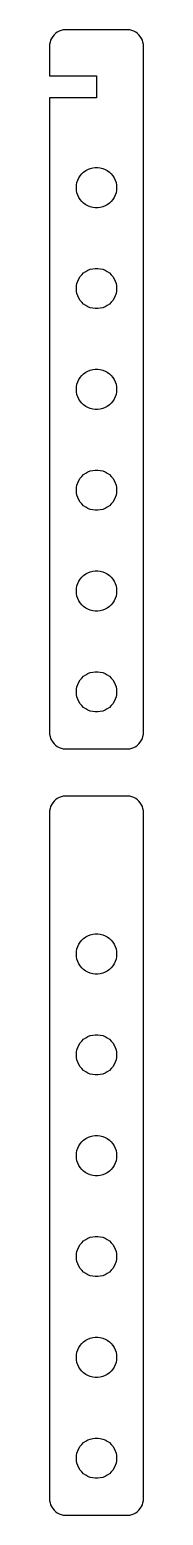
# Model space of a CAD drawing. Header units: metres. Extents: x -7 to 7, y -53 to 395.
# Drawn here: x -7 to 7, y -53.5 to 167.5 of the extents above; entities that cross this region are included whole.
import ezdxf

# ---------------------------------------------------------------- set-up
doc = ezdxf.new("R2010")
doc.units = ezdxf.units.M

msp = doc.modelspace()

# ---------------------------------------------------------------- linework, layer by layer
for p, q in [((-6.82443, 165.92), (-6.92145, 165.622)), ((-6.69077, 166.204), (-6.82443, 165.92)), ((-6.52254, 166.469), (-6.69077, 166.204)), ((-6.32242, 166.711), (-6.52254, 166.469)), ((-6.09355, 166.926), (-6.32242, 166.711)), ((-5.83955, 167.111), (-6.09355, 166.926)), ((-5.56444, 167.262), (-5.83955, 167.111)), ((-5.27254, 167.378), (-5.56444, 167.262)), ((-4.96844, 167.456), (-5.27254, 167.378)), ((-4.65697, 167.495), (-4.96844, 167.456)), ((4.65697, 167.495), (-4.65697, 167.495)), ((4.96844, 167.456), (4.65697, 167.495)), ((5.27254, 167.378), (4.96844, 167.456)), ((5.56444, 167.262), (5.27254, 167.378)), ((5.83955, 167.111), (5.56444, 167.262)), ((6.09355, 166.926), (5.83955, 167.111)), ((6.32242, 166.711), (6.09355, 166.926)), ((6.52254, 166.469), (6.32242, 166.711)), ((6.69077, 166.204), (6.52254, 166.469)), ((6.82443, 165.92), (6.69077, 166.204)), ((6.92145, 165.622), (6.82443, 165.92)), ((-6.98029, 165.313), (-7, 165)), ((-7, 165), (-7, 160.648)), ((-6.92145, 165.622), (-6.98029, 165.313)), ((6.98029, 165.313), (6.92145, 165.622)), ((7, 165), (6.98029, 165.313)), ((7, 63), (7, 165)), ((-7, 160.648), (0, 160.648)), ((0, 160.648), (0, 157.352)), ((0, 157.352), (-7, 157.352)), ((-7, 157.352), (-7, 63)), ((-2.42705, 145.763), (-2.1869, 146.054)), ((-2.1869, 146.054), (-1.91226, 146.312)), ((-1.91226, 146.312), (-1.60747, 146.533)), ((-1.60747, 146.533), (-1.27733, 146.714)), ((-1.27733, 146.714), (-0.927048, 146.853)), ((-0.927048, 146.853), (-0.562134, 146.947)), ((-0.562134, 146.947), (-0.18837, 146.994)), ((-0.18837, 146.994), (0.18837, 146.994)), ((0.18837, 146.994), (0.562134, 146.947)), ((0.562134, 146.947), (0.927048, 146.853)), ((0.927048, 146.853), (1.27733, 146.714)), ((1.27733, 146.714), (1.60747, 146.533)), ((1.60747, 146.533), (1.91226, 146.312)), ((1.91226, 146.312), (2.1869, 146.054)), ((2.1869, 146.054), (2.42705, 145.763)), ((-3, 144), (-2.97633, 144.376)), ((-2.97633, 143.624), (-3, 144)), ((-2.97633, 144.376), (-2.90575, 144.746)), ((-2.90575, 144.746), (-2.78932, 145.104)), ((-2.78932, 145.104), (-2.62891, 145.445)), ((-2.62891, 145.445), (-2.42705, 145.763)), ((2.42705, 145.763), (2.62891, 145.445)), ((2.62891, 145.445), (2.78932, 145.104)), ((2.78932, 145.104), (2.90575, 144.746)), ((2.90575, 144.746), (2.97633, 144.376)), ((2.97633, 144.376), (3, 144)), ((3, 144), (2.97633, 143.624)), ((-2.90575, 143.254), (-2.97633, 143.624)), ((-2.78932, 142.896), (-2.90575, 143.254)), ((-2.62891, 142.555), (-2.78932, 142.896)), ((-2.42705, 142.237), (-2.62891, 142.555)), ((-2.1869, 141.946), (-2.42705, 142.237)), ((-1.91226, 141.688), (-2.1869, 141.946)), ((-1.60747, 141.467), (-1.91226, 141.688)), ((-1.27733, 141.286), (-1.60747, 141.467)), ((1.60747, 141.467), (1.27733, 141.286)), ((1.91226, 141.688), (1.60747, 141.467)), ((2.1869, 141.946), (1.91226, 141.688)), ((2.42705, 142.237), (2.1869, 141.946)), ((2.62891, 142.555), (2.42705, 142.237)), ((2.78932, 142.896), (2.62891, 142.555)), ((2.90575, 143.254), (2.78932, 142.896)), ((2.97633, 143.624), (2.90575, 143.254)), ((-0.927048, 141.147), (-1.27733, 141.286)), ((-0.562134, 141.053), (-0.927048, 141.147)), ((-0.18837, 141.006), (-0.562134, 141.053)), ((0.18837, 141.006), (-0.18837, 141.006)), ((0.562134, 141.053), (0.18837, 141.006)), ((0.927048, 141.147), (0.562134, 141.053)), ((1.27733, 141.286), (0.927048, 141.147)), ((-2.78932, 130.104), (-2.62891, 130.445)), ((-2.62891, 130.445), (-2.42705, 130.763)), ((-2.42705, 130.763), (-2.1869, 131.054)), ((-2.1869, 131.054), (-1.91226, 131.312)), ((-1.91226, 131.312), (-1.60747, 131.533)), ((-1.60747, 131.533), (-1.27733, 131.714)), ((-1.27733, 131.714), (-0.927048, 131.853)), ((-0.927048, 131.853), (-0.562134, 131.947)), ((-0.562134, 131.947), (-0.18837, 131.994)), ((-0.18837, 131.994), (0.18837, 131.994)), ((0.18837, 131.994), (0.562134, 131.947)), ((0.562134, 131.947), (0.927048, 131.853)), ((0.927048, 131.853), (1.27733, 131.714)), ((1.27733, 131.714), (1.60747, 131.533)), ((1.60747, 131.533), (1.91226, 131.312)), ((1.91226, 131.312), (2.1869, 131.054)), ((2.1869, 131.054), (2.42705, 130.763)), ((2.42705, 130.763), (2.62891, 130.445)), ((2.62891, 130.445), (2.78932, 130.104)), ((-3, 129), (-2.97633, 129.376)), ((-2.97633, 128.624), (-3, 129)), ((-2.97633, 129.376), (-2.90575, 129.746)), ((-2.90575, 128.254), (-2.97633, 128.624)), ((-2.90575, 129.746), (-2.78932, 130.104)), ((-2.78932, 127.896), (-2.90575, 128.254)), ((2.78932, 130.104), (2.90575, 129.746)), ((2.90575, 128.254), (2.78932, 127.896)), ((2.90575, 129.746), (2.97633, 129.376)), ((2.97633, 128.624), (2.90575, 128.254)), ((2.97633, 129.376), (3, 129)), ((3, 129), (2.97633, 128.624)), ((-2.62891, 127.555), (-2.78932, 127.896)), ((-2.42705, 127.237), (-2.62891, 127.555)), ((-2.1869, 126.946), (-2.42705, 127.237)), ((-1.91226, 126.688), (-2.1869, 126.946)), ((-1.60747, 126.467), (-1.91226, 126.688)), ((-1.27733, 126.286), (-1.60747, 126.467)), ((-0.927048, 126.147), (-1.27733, 126.286)), ((-0.562134, 126.053), (-0.927048, 126.147)), ((-0.18837, 126.006), (-0.562134, 126.053)), ((0.18837, 126.006), (-0.18837, 126.006)), ((0.562134, 126.053), (0.18837, 126.006)), ((0.927048, 126.147), (0.562134, 126.053)), ((1.27733, 126.286), (0.927048, 126.147)), ((1.60747, 126.467), (1.27733, 126.286)), ((1.91226, 126.688), (1.60747, 126.467)), ((2.1869, 126.946), (1.91226, 126.688)), ((2.42705, 127.237), (2.1869, 126.946)), ((2.62891, 127.555), (2.42705, 127.237)), ((2.78932, 127.896), (2.62891, 127.555)), ((-2.90575, 114.746), (-2.78932, 115.104)), ((-2.78932, 115.104), (-2.62891, 115.445)), ((-2.62891, 115.445), (-2.42705, 115.763)), ((-2.42705, 115.763), (-2.1869, 116.054)), ((-2.1869, 116.054), (-1.91226, 116.312)), ((-1.91226, 116.312), (-1.60747, 116.533)), ((-1.60747, 116.533), (-1.27733, 116.714)), ((-1.27733, 116.714), (-0.927048, 116.853)), ((-0.927048, 116.853), (-0.562134, 116.947)), ((-0.562134, 116.947), (-0.18837, 116.994)), ((-0.18837, 116.994), (0.18837, 116.994)), ((0.18837, 116.994), (0.562134, 116.947)), ((0.562134, 116.947), (0.927048, 116.853)), ((0.927048, 116.853), (1.27733, 116.714)), ((1.27733, 116.714), (1.60747, 116.533)), ((1.60747, 116.533), (1.91226, 116.312)), ((1.91226, 116.312), (2.1869, 116.054)), ((2.1869, 116.054), (2.42705, 115.763)), ((2.42705, 115.763), (2.62891, 115.445)), ((2.62891, 115.445), (2.78932, 115.104)), ((2.78932, 115.104), (2.90575, 114.746)), ((-3, 114), (-2.97633, 114.376)), ((-2.97633, 113.624), (-3, 114)), ((-2.97633, 114.376), (-2.90575, 114.746)), ((-2.90575, 113.254), (-2.97633, 113.624)), ((-2.78932, 112.896), (-2.90575, 113.254)), ((-2.62891, 112.555), (-2.78932, 112.896)), ((2.78932, 112.896), (2.62891, 112.555)), ((2.90575, 113.254), (2.78932, 112.896)), ((2.90575, 114.746), (2.97633, 114.376)), ((2.97633, 113.624), (2.90575, 113.254)), ((2.97633, 114.376), (3, 114)), ((3, 114), (2.97633, 113.624)), ((-2.42705, 112.237), (-2.62891, 112.555)), ((-2.1869, 111.946), (-2.42705, 112.237)), ((-1.91226, 111.688), (-2.1869, 111.946)), ((-1.60747, 111.467), (-1.91226, 111.688)), ((-1.27733, 111.286), (-1.60747, 111.467)), ((-0.927048, 111.147), (-1.27733, 111.286)), ((-0.562134, 111.053), (-0.927048, 111.147)), ((-0.18837, 111.006), (-0.562134, 111.053)), ((0.18837, 111.006), (-0.18837, 111.006)), ((0.562134, 111.053), (0.18837, 111.006)), ((0.927048, 111.147), (0.562134, 111.053)), ((1.27733, 111.286), (0.927048, 111.147)), ((1.60747, 111.467), (1.27733, 111.286)), ((1.91226, 111.688), (1.60747, 111.467)), ((2.1869, 111.946), (1.91226, 111.688)), ((2.42705, 112.237), (2.1869, 111.946)), ((2.62891, 112.555), (2.42705, 112.237)), ((-1.60747, 101.533), (-1.27733, 101.714)), ((-1.27733, 101.714), (-0.927048, 101.853)), ((-0.927048, 101.853), (-0.562134, 101.947)), ((-0.562134, 101.947), (-0.18837, 101.994)), ((-0.18837, 101.994), (0.18837, 101.994)), ((0.18837, 101.994), (0.562134, 101.947)), ((0.562134, 101.947), (0.927048, 101.853)), ((0.927048, 101.853), (1.27733, 101.714)), ((1.27733, 101.714), (1.60747, 101.533)), ((-2.97633, 99.376), (-2.90575, 99.7461)), ((-2.90575, 99.7461), (-2.78932, 100.104)), ((-2.78932, 100.104), (-2.62891, 100.445)), ((-2.62891, 100.445), (-2.42705, 100.763)), ((-2.42705, 100.763), (-2.1869, 101.054)), ((-2.1869, 101.054), (-1.91226, 101.312)), ((-1.91226, 101.312), (-1.60747, 101.533)), ((1.60747, 101.533), (1.91226, 101.312)), ((1.91226, 101.312), (2.1869, 101.054)), ((2.1869, 101.054), (2.42705, 100.763)), ((2.42705, 100.763), (2.62891, 100.445)), ((2.62891, 100.445), (2.78932, 100.104)), ((2.78932, 100.104), (2.90575, 99.7461)), ((2.90575, 99.7461), (2.97633, 99.376)), ((-3, 99), (-2.97633, 99.376)), ((-2.97633, 98.624), (-3, 99)), ((-2.90575, 98.2539), (-2.97633, 98.624)), ((-2.78932, 97.8956), (-2.90575, 98.2539)), ((-2.62891, 97.5547), (-2.78932, 97.8956)), ((-2.42705, 97.2366), (-2.62891, 97.5547)), ((-2.1869, 96.9464), (-2.42705, 97.2366)), ((2.42705, 97.2366), (2.1869, 96.9464)), ((2.62891, 97.5547), (2.42705, 97.2366)), ((2.78932, 97.8956), (2.62891, 97.5547)), ((2.90575, 98.2539), (2.78932, 97.8956)), ((2.97633, 98.624), (2.90575, 98.2539)), ((2.97633, 99.376), (3, 99)), ((3, 99), (2.97633, 98.624)), ((-1.91226, 96.6885), (-2.1869, 96.9464)), ((-1.60747, 96.467), (-1.91226, 96.6885)), ((-1.27733, 96.2855), (-1.60747, 96.467)), ((-0.927048, 96.1468), (-1.27733, 96.2855)), ((-0.562134, 96.0531), (-0.927048, 96.1468)), ((-0.18837, 96.0059), (-0.562134, 96.0531)), ((0.18837, 96.0059), (-0.18837, 96.0059)), ((0.562134, 96.0531), (0.18837, 96.0059)), ((0.927048, 96.1468), (0.562134, 96.0531)), ((1.27733, 96.2855), (0.927048, 96.1468)), ((1.60747, 96.467), (1.27733, 96.2855)), ((1.91226, 96.6885), (1.60747, 96.467)), ((2.1869, 96.9464), (1.91226, 96.6885)), ((-2.1869, 86.0536), (-1.91226, 86.3116)), ((-1.91226, 86.3116), (-1.60747, 86.533)), ((-1.60747, 86.533), (-1.27733, 86.7145)), ((-1.27733, 86.7145), (-0.927048, 86.8532)), ((-0.927048, 86.8532), (-0.562134, 86.9469)), ((-0.562134, 86.9469), (-0.18837, 86.9941)), ((-0.18837, 86.9941), (0.18837, 86.9941)), ((0.18837, 86.9941), (0.562134, 86.9469)), ((0.562134, 86.9469), (0.927048, 86.8532)), ((0.927048, 86.8532), (1.27733, 86.7145)), ((1.27733, 86.7145), (1.60747, 86.533)), ((1.60747, 86.533), (1.91226, 86.3116)), ((1.91226, 86.3116), (2.1869, 86.0536)), ((-3, 84), (-2.97633, 84.376)), ((-2.97633, 83.624), (-3, 84)), ((-2.97633, 84.376), (-2.90575, 84.7461)), ((-2.90575, 84.7461), (-2.78932, 85.1044)), ((-2.78932, 85.1044), (-2.62891, 85.4453)), ((-2.62891, 85.4453), (-2.42705, 85.7634)), ((-2.42705, 85.7634), (-2.1869, 86.0536)), ((2.1869, 86.0536), (2.42705, 85.7634)), ((2.42705, 85.7634), (2.62891, 85.4453)), ((2.62891, 85.4453), (2.78932, 85.1044)), ((2.78932, 85.1044), (2.90575, 84.7461)), ((2.90575, 84.7461), (2.97633, 84.376)), ((2.97633, 84.376), (3, 84)), ((3, 84), (2.97633, 83.624)), ((-2.90575, 83.2539), (-2.97633, 83.624)), ((-2.78932, 82.8956), (-2.90575, 83.2539)), ((-2.62891, 82.5547), (-2.78932, 82.8956)), ((-2.42705, 82.2366), (-2.62891, 82.5547)), ((-2.1869, 81.9464), (-2.42705, 82.2366)), ((-1.91226, 81.6885), (-2.1869, 81.9464)), ((2.1869, 81.9464), (1.91226, 81.6885)), ((2.42705, 82.2366), (2.1869, 81.9464)), ((2.62891, 82.5547), (2.42705, 82.2366)), ((2.78932, 82.8956), (2.62891, 82.5547)), ((2.90575, 83.2539), (2.78932, 82.8956)), ((2.97633, 83.624), (2.90575, 83.2539)), ((-1.60747, 81.467), (-1.91226, 81.6885)), ((-1.27733, 81.2855), (-1.60747, 81.467)), ((-0.927048, 81.1468), (-1.27733, 81.2855)), ((-0.562134, 81.0531), (-0.927048, 81.1468)), ((-0.18837, 81.0059), (-0.562134, 81.0531)), ((0.18837, 81.0059), (-0.18837, 81.0059)), ((0.562134, 81.0531), (0.18837, 81.0059)), ((0.927048, 81.1468), (0.562134, 81.0531)), ((1.27733, 81.2855), (0.927048, 81.1468)), ((1.60747, 81.467), (1.27733, 81.2855)), ((1.91226, 81.6885), (1.60747, 81.467)), ((-2.62891, 70.4453), (-2.42705, 70.7634)), ((-2.42705, 70.7634), (-2.1869, 71.0536)), ((-2.1869, 71.0536), (-1.91226, 71.3115)), ((-1.91226, 71.3115), (-1.60747, 71.533)), ((-1.60747, 71.533), (-1.27733, 71.7145)), ((-1.27733, 71.7145), (-0.927048, 71.8532)), ((-0.927048, 71.8532), (-0.562134, 71.9469)), ((-0.562134, 71.9469), (-0.18837, 71.9941)), ((-0.18837, 71.9941), (0.18837, 71.9941)), ((0.18837, 71.9941), (0.562134, 71.9469)), ((0.562134, 71.9469), (0.927048, 71.8532)), ((0.927048, 71.8532), (1.27733, 71.7145)), ((1.27733, 71.7145), (1.60747, 71.533)), ((1.60747, 71.533), (1.91226, 71.3115)), ((1.91226, 71.3115), (2.1869, 71.0536)), ((2.1869, 71.0536), (2.42705, 70.7634)), ((2.42705, 70.7634), (2.62891, 70.4453)), ((-3, 69), (-2.97633, 69.376)), ((-2.97633, 68.624), (-3, 69)), ((-2.97633, 69.376), (-2.90575, 69.7461)), ((-2.90575, 68.2539), (-2.97633, 68.624)), ((-2.90575, 69.7461), (-2.78932, 70.1044)), ((-2.78932, 70.1044), (-2.62891, 70.4453)), ((2.62891, 70.4453), (2.78932, 70.1044)), ((2.78932, 70.1044), (2.90575, 69.7461)), ((2.90575, 69.7461), (2.97633, 69.376)), ((2.97633, 68.624), (2.90575, 68.2539)), ((2.97633, 69.376), (3, 69)), ((3, 69), (2.97633, 68.624)), ((-2.78932, 67.8956), (-2.90575, 68.2539)), ((-2.62891, 67.5547), (-2.78932, 67.8956)), ((-2.42705, 67.2366), (-2.62891, 67.5547)), ((-2.1869, 66.9464), (-2.42705, 67.2366)), ((-1.91226, 66.6885), (-2.1869, 66.9464)), ((-1.60747, 66.467), (-1.91226, 66.6885)), ((-1.27733, 66.2855), (-1.60747, 66.467)), ((1.60747, 66.467), (1.27733, 66.2855)), ((1.91226, 66.6885), (1.60747, 66.467)), ((2.1869, 66.9464), (1.91226, 66.6885)), ((2.42705, 67.2366), (2.1869, 66.9464)), ((2.62891, 67.5547), (2.42705, 67.2366)), ((2.78932, 67.8956), (2.62891, 67.5547)), ((2.90575, 68.2539), (2.78932, 67.8956)), ((-0.927048, 66.1468), (-1.27733, 66.2855)), ((-0.562134, 66.0531), (-0.927048, 66.1468)), ((-0.18837, 66.0059), (-0.562134, 66.0531)), ((0.18837, 66.0059), (-0.18837, 66.0059)), ((0.562134, 66.0531), (0.18837, 66.0059)), ((0.927048, 66.1468), (0.562134, 66.0531)), ((1.27733, 66.2855), (0.927048, 66.1468)), ((-7, 63), (-6.98029, 62.6867)), ((-6.98029, 62.6867), (-6.92145, 62.3783)), ((-6.92145, 62.3783), (-6.82443, 62.0797)), ((-6.82443, 62.0797), (-6.69077, 61.7956)), ((6.69077, 61.7956), (6.82443, 62.0797)), ((6.82443, 62.0797), (6.92145, 62.3783)), ((6.92145, 62.3783), (6.98029, 62.6867)), ((6.98029, 62.6867), (7, 63)), ((-6.69077, 61.7956), (-6.52254, 61.5305)), ((-6.52254, 61.5305), (-6.32242, 61.2886)), ((-6.32242, 61.2886), (-6.09355, 61.0737)), ((-6.09355, 61.0737), (-5.83955, 60.8892)), ((-5.83955, 60.8892), (-5.56444, 60.7379)), ((-5.56444, 60.7379), (-5.27254, 60.6224)), ((-5.27254, 60.6224), (-4.96844, 60.5443)), ((-4.96844, 60.5443), (-4.65697, 60.5049)), ((-4.65697, 60.5049), (4.65697, 60.5049)), ((4.65697, 60.5049), (4.96844, 60.5443)), ((4.96844, 60.5443), (5.27254, 60.6224)), ((5.27254, 60.6224), (5.56444, 60.7379)), ((5.56444, 60.7379), (5.83955, 60.8892)), ((5.83955, 60.8892), (6.09355, 61.0737)), ((6.09355, 61.0737), (6.32242, 61.2886)), ((6.32242, 61.2886), (6.52254, 61.5305)), ((6.52254, 61.5305), (6.69077, 61.7956)), ((-5.83955, 53.1108), (-6.09355, 52.9263)), ((-5.56444, 53.2621), (-5.83955, 53.1108)), ((-5.27254, 53.3776), (-5.56444, 53.2621)), ((-4.96844, 53.4557), (-5.27254, 53.3776)), ((-4.65697, 53.4951), (-4.96844, 53.4557)), ((4.65697, 53.4951), (-4.65697, 53.4951)), ((4.96844, 53.4557), (4.65697, 53.4951)), ((5.27254, 53.3776), (4.96844, 53.4557)), ((5.56444, 53.2621), (5.27254, 53.3776)), ((5.83955, 53.1108), (5.56444, 53.2621)), ((6.09355, 52.9263), (5.83955, 53.1108)), ((-6.98029, 51.3133), (-7, 51)), ((-7, 51), (-7, -51)), ((-6.92145, 51.6217), (-6.98029, 51.3133)), ((-6.82443, 51.9203), (-6.92145, 51.6217)), ((-6.69077, 52.2044), (-6.82443, 51.9203)), ((-6.52254, 52.4695), (-6.69077, 52.2044)), ((-6.32242, 52.7114), (-6.52254, 52.4695)), ((-6.09355, 52.9263), (-6.32242, 52.7114)), ((6.32242, 52.7114), (6.09355, 52.9263)), ((6.52254, 52.4695), (6.32242, 52.7114)), ((6.69077, 52.2044), (6.52254, 52.4695)), ((6.82443, 51.9203), (6.69077, 52.2044)), ((6.92145, 51.6217), (6.82443, 51.9203)), ((6.98029, 51.3133), (6.92145, 51.6217)), ((7, 51), (6.98029, 51.3133)), ((7, -51), (7, 51)), ((-2.90575, 30.7461), (-2.78932, 31.1044)), ((-2.78932, 31.1044), (-2.62891, 31.4453)), ((-2.62891, 31.4453), (-2.42705, 31.7634)), ((-2.42705, 31.7634), (-2.1869, 32.0536)), ((-2.1869, 32.0536), (-1.91226, 32.3115)), ((-1.91226, 32.3115), (-1.60747, 32.533)), ((-1.60747, 32.533), (-1.27733, 32.7145)), ((-1.27733, 32.7145), (-0.927048, 32.8532)), ((-0.927048, 32.8532), (-0.562134, 32.9469)), ((-0.562134, 32.9469), (-0.18837, 32.9941)), ((-0.18837, 32.9941), (0.18837, 32.9941)), ((0.18837, 32.9941), (0.562134, 32.9469)), ((0.562134, 32.9469), (0.927048, 32.8532)), ((0.927048, 32.8532), (1.27733, 32.7145)), ((1.27733, 32.7145), (1.60747, 32.533)), ((1.60747, 32.533), (1.91226, 32.3115)), ((1.91226, 32.3115), (2.1869, 32.0536)), ((2.1869, 32.0536), (2.42705, 31.7634)), ((2.42705, 31.7634), (2.62891, 31.4453)), ((2.62891, 31.4453), (2.78932, 31.1044)), ((2.78932, 31.1044), (2.90575, 30.7461)), ((-3, 30), (-2.97633, 30.376)), ((-2.97633, 29.624), (-3, 30)), ((-2.97633, 30.376), (-2.90575, 30.7461)), ((-2.90575, 29.2539), (-2.97633, 29.624)), ((-2.78932, 28.8956), (-2.90575, 29.2539)), ((-2.62891, 28.5547), (-2.78932, 28.8956)), ((2.78932, 28.8956), (2.62891, 28.5547)), ((2.90575, 29.2539), (2.78932, 28.8956)), ((2.90575, 30.7461), (2.97633, 30.376)), ((2.97633, 29.624), (2.90575, 29.2539)), ((2.97633, 30.376), (3, 30)), ((3, 30), (2.97633, 29.624)), ((-2.42705, 28.2366), (-2.62891, 28.5547)), ((-2.1869, 27.9464), (-2.42705, 28.2366)), ((-1.91226, 27.6884), (-2.1869, 27.9464)), ((-1.60747, 27.467), (-1.91226, 27.6884)), ((-1.27733, 27.2855), (-1.60747, 27.467)), ((-0.927048, 27.1468), (-1.27733, 27.2855)), ((-0.562134, 27.0531), (-0.927048, 27.1468)), ((-0.18837, 27.0059), (-0.562134, 27.0531)), ((0.18837, 27.0059), (-0.18837, 27.0059)), ((0.562134, 27.0531), (0.18837, 27.0059)), ((0.927048, 27.1468), (0.562134, 27.0531)), ((1.27733, 27.2855), (0.927048, 27.1468)), ((1.60747, 27.467), (1.27733, 27.2855)), ((1.91226, 27.6884), (1.60747, 27.467)), ((2.1869, 27.9464), (1.91226, 27.6884)), ((2.42705, 28.2366), (2.1869, 27.9464)), ((2.62891, 28.5547), (2.42705, 28.2366)), ((-1.60747, 17.533), (-1.27733, 17.7145)), ((-1.27733, 17.7145), (-0.927048, 17.8532)), ((-0.927048, 17.8532), (-0.562134, 17.9469)), ((-0.562134, 17.9469), (-0.18837, 17.9941)), ((-0.18837, 17.9941), (0.18837, 17.9941)), ((0.18837, 17.9941), (0.562134, 17.9469)), ((0.562134, 17.9469), (0.927048, 17.8532)), ((0.927048, 17.8532), (1.27733, 17.7145)), ((1.27733, 17.7145), (1.60747, 17.533)), ((-2.97633, 15.376), (-2.90575, 15.7461)), ((-2.90575, 15.7461), (-2.78932, 16.1044)), ((-2.78932, 16.1044), (-2.62891, 16.4453)), ((-2.62891, 16.4453), (-2.42705, 16.7634)), ((-2.42705, 16.7634), (-2.1869, 17.0536)), ((-2.1869, 17.0536), (-1.91226, 17.3115)), ((-1.91226, 17.3115), (-1.60747, 17.533)), ((1.60747, 17.533), (1.91226, 17.3115)), ((1.91226, 17.3115), (2.1869, 17.0536)), ((2.1869, 17.0536), (2.42705, 16.7634)), ((2.42705, 16.7634), (2.62891, 16.4453)), ((2.62891, 16.4453), (2.78932, 16.1044)), ((2.78932, 16.1044), (2.90575, 15.7461)), ((2.90575, 15.7461), (2.97633, 15.376)), ((-3, 15), (-2.97633, 15.376)), ((-2.97633, 14.624), (-3, 15)), ((-2.90575, 14.2539), (-2.97633, 14.624)), ((-2.78932, 13.8956), (-2.90575, 14.2539)), ((-2.62891, 13.5547), (-2.78932, 13.8956)), ((-2.42705, 13.2366), (-2.62891, 13.5547)), ((2.62891, 13.5547), (2.42705, 13.2366)), ((2.78932, 13.8956), (2.62891, 13.5547)), ((2.90575, 14.2539), (2.78932, 13.8956)), ((2.97633, 14.624), (2.90575, 14.2539)), ((2.97633, 15.376), (3, 15)), ((3, 15), (2.97633, 14.624)), ((-2.1869, 12.9464), (-2.42705, 13.2366)), ((-1.91226, 12.6884), (-2.1869, 12.9464)), ((-1.60747, 12.467), (-1.91226, 12.6884)), ((-1.27733, 12.2855), (-1.60747, 12.467)), ((-0.927048, 12.1468), (-1.27733, 12.2855)), ((-0.562134, 12.0531), (-0.927048, 12.1468)), ((-0.18837, 12.0059), (-0.562134, 12.0531)), ((0.18837, 12.0059), (-0.18837, 12.0059)), ((0.562134, 12.0531), (0.18837, 12.0059)), ((0.927048, 12.1468), (0.562134, 12.0531)), ((1.27733, 12.2855), (0.927048, 12.1468)), ((1.60747, 12.467), (1.27733, 12.2855)), ((1.91226, 12.6884), (1.60747, 12.467)), ((2.1869, 12.9464), (1.91226, 12.6884)), ((2.42705, 13.2366), (2.1869, 12.9464)), ((-2.1869, 2.05363), (-1.91226, 2.31154)), ((-1.91226, 2.31154), (-1.60747, 2.53297)), ((-1.60747, 2.53297), (-1.27733, 2.71448)), ((-1.27733, 2.71448), (-0.927048, 2.85316)), ((-0.927048, 2.85316), (-0.562134, 2.94685)), ((-0.562134, 2.94685), (-0.18837, 2.99408)), ((-0.18837, 2.99408), (0.18837, 2.99408)), ((0.18837, 2.99408), (0.562134, 2.94685)), ((0.562134, 2.94685), (0.927048, 2.85316)), ((0.927048, 2.85316), (1.27733, 2.71448)), ((1.27733, 2.71448), (1.60747, 2.53297)), ((1.60747, 2.53297), (1.91226, 2.31154)), ((1.91226, 2.31154), (2.1869, 2.05363)), ((-3, 0), (-2.97633, 0.375992)), ((-2.97633, -0.375992), (-3, 0)), ((-2.97633, 0.375992), (-2.90575, 0.746063)), ((-2.90575, 0.746063), (-2.78932, 1.10437)), ((-2.78932, 1.10437), (-2.62891, 1.44525)), ((-2.62891, 1.44525), (-2.42705, 1.76335)), ((-2.42705, 1.76335), (-2.1869, 2.05363)), ((2.1869, 2.05363), (2.42705, 1.76335)), ((2.42705, 1.76335), (2.62891, 1.44525)), ((2.62891, 1.44525), (2.78932, 1.10437)), ((2.78932, 1.10437), (2.90575, 0.746063)), ((2.90575, 0.746063), (2.97633, 0.375992)), ((2.97633, 0.375992), (3, 0)), ((3, 0), (2.97633, -0.375992)), ((-2.90575, -0.746063), (-2.97633, -0.375992)), ((-2.78932, -1.10437), (-2.90575, -0.746063)), ((-2.62891, -1.44525), (-2.78932, -1.10437)), ((-2.42705, -1.76335), (-2.62891, -1.44525)), ((-2.1869, -2.05363), (-2.42705, -1.76335)), ((-1.91226, -2.31154), (-2.1869, -2.05363)), ((2.1869, -2.05363), (1.91226, -2.31154)), ((2.42705, -1.76335), (2.1869, -2.05363)), ((2.62891, -1.44525), (2.42705, -1.76335)), ((2.78932, -1.10437), (2.62891, -1.44525)), ((2.90575, -0.746063), (2.78932, -1.10437)), ((2.97633, -0.375992), (2.90575, -0.746063)), ((-1.60747, -2.53297), (-1.91226, -2.31154)), ((-1.27733, -2.71448), (-1.60747, -2.53297)), ((-0.927048, -2.85316), (-1.27733, -2.71448)), ((-0.562134, -2.94685), (-0.927048, -2.85316)), ((-0.18837, -2.99408), (-0.562134, -2.94685)), ((0.18837, -2.99408), (-0.18837, -2.99408)), ((0.562134, -2.94685), (0.18837, -2.99408)), ((0.927048, -2.85316), (0.562134, -2.94685)), ((1.27733, -2.71448), (0.927048, -2.85316)), ((1.60747, -2.53297), (1.27733, -2.71448)), ((1.91226, -2.31154), (1.60747, -2.53297)), ((-2.62891, -13.5547), (-2.42705, -13.2366)), ((-2.42705, -13.2366), (-2.1869, -12.9464)), ((-2.1869, -12.9464), (-1.91226, -12.6884)), ((-1.91226, -12.6884), (-1.60747, -12.467)), ((-1.60747, -12.467), (-1.27733, -12.2855)), ((-1.27733, -12.2855), (-0.927048, -12.1468)), ((-0.927048, -12.1468), (-0.562134, -12.0531)), ((-0.562134, -12.0531), (-0.18837, -12.0059)), ((-0.18837, -12.0059), (0.18837, -12.0059)), ((0.18837, -12.0059), (0.562134, -12.0531)), ((0.562134, -12.0531), (0.927048, -12.1468)), ((0.927048, -12.1468), (1.27733, -12.2855)), ((1.27733, -12.2855), (1.60747, -12.467)), ((1.60747, -12.467), (1.91226, -12.6884)), ((1.91226, -12.6884), (2.1869, -12.9464)), ((2.1869, -12.9464), (2.42705, -13.2366)), ((2.42705, -13.2366), (2.62891, -13.5547)), ((-3, -15), (-2.97633, -14.624)), ((-2.97633, -15.376), (-3, -15)), ((-2.97633, -14.624), (-2.90575, -14.2539)), ((-2.90575, -15.7461), (-2.97633, -15.376)), ((-2.90575, -14.2539), (-2.78932, -13.8956)), ((-2.78932, -13.8956), (-2.62891, -13.5547)), ((2.62891, -13.5547), (2.78932, -13.8956)), ((2.78932, -13.8956), (2.90575, -14.2539)), ((2.90575, -14.2539), (2.97633, -14.624)), ((2.97633, -15.376), (2.90575, -15.7461)), ((2.97633, -14.624), (3, -15)), ((3, -15), (2.97633, -15.376)), ((-2.78932, -16.1044), (-2.90575, -15.7461)), ((-2.62891, -16.4453), (-2.78932, -16.1044)), ((-2.42705, -16.7634), (-2.62891, -16.4453)), ((-2.1869, -17.0536), (-2.42705, -16.7634)), ((-1.91226, -17.3115), (-2.1869, -17.0536)), ((-1.60747, -17.533), (-1.91226, -17.3115)), ((-1.27733, -17.7145), (-1.60747, -17.533)), ((1.60747, -17.533), (1.27733, -17.7145)), ((1.91226, -17.3115), (1.60747, -17.533)), ((2.1869, -17.0536), (1.91226, -17.3115)), ((2.42705, -16.7634), (2.1869, -17.0536)), ((2.62891, -16.4453), (2.42705, -16.7634)), ((2.78932, -16.1044), (2.62891, -16.4453)), ((2.90575, -15.7461), (2.78932, -16.1044)), ((-0.927048, -17.8532), (-1.27733, -17.7145)), ((-0.562134, -17.9469), (-0.927048, -17.8532)), ((-0.18837, -17.9941), (-0.562134, -17.9469)), ((0.18837, -17.9941), (-0.18837, -17.9941)), ((0.562134, -17.9469), (0.18837, -17.9941)), ((0.927048, -17.8532), (0.562134, -17.9469)), ((1.27733, -17.7145), (0.927048, -17.8532)), ((-2.78932, -28.8956), (-2.62891, -28.5547)), ((-2.62891, -28.5547), (-2.42705, -28.2366)), ((-2.42705, -28.2366), (-2.1869, -27.9464)), ((-2.1869, -27.9464), (-1.91226, -27.6884)), ((-1.91226, -27.6884), (-1.60747, -27.467)), ((-1.60747, -27.467), (-1.27733, -27.2855)), ((-1.27733, -27.2855), (-0.927048, -27.1468)), ((-0.927048, -27.1468), (-0.562134, -27.0531)), ((-0.562134, -27.0531), (-0.18837, -27.0059)), ((-0.18837, -27.0059), (0.18837, -27.0059)), ((0.18837, -27.0059), (0.562134, -27.0531)), ((0.562134, -27.0531), (0.927048, -27.1468)), ((0.927048, -27.1468), (1.27733, -27.2855)), ((1.27733, -27.2855), (1.60747, -27.467)), ((1.60747, -27.467), (1.91226, -27.6884)), ((1.91226, -27.6884), (2.1869, -27.9464)), ((2.1869, -27.9464), (2.42705, -28.2366)), ((2.42705, -28.2366), (2.62891, -28.5547)), ((2.62891, -28.5547), (2.78932, -28.8956)), ((-3, -30), (-2.97633, -29.624)), ((-2.97633, -30.376), (-3, -30)), ((-2.97633, -29.624), (-2.90575, -29.2539)), ((-2.90575, -30.7461), (-2.97633, -30.376)), ((-2.90575, -29.2539), (-2.78932, -28.8956)), ((-2.78932, -31.1044), (-2.90575, -30.7461)), ((2.78932, -28.8956), (2.90575, -29.2539)), ((2.90575, -30.7461), (2.78932, -31.1044)), ((2.90575, -29.2539), (2.97633, -29.624)), ((2.97633, -30.376), (2.90575, -30.7461)), ((2.97633, -29.624), (3, -30)), ((3, -30), (2.97633, -30.376)), ((-2.62891, -31.4453), (-2.78932, -31.1044)), ((-2.42705, -31.7634), (-2.62891, -31.4453)), ((-2.1869, -32.0536), (-2.42705, -31.7634)), ((-1.91226, -32.3115), (-2.1869, -32.0536)), ((-1.60747, -32.533), (-1.91226, -32.3115)), ((-1.27733, -32.7145), (-1.60747, -32.533)), ((-0.927048, -32.8532), (-1.27733, -32.7145)), ((-0.562134, -32.9469), (-0.927048, -32.8532)), ((-0.18837, -32.9941), (-0.562134, -32.9469)), ((0.18837, -32.9941), (-0.18837, -32.9941)), ((0.562134, -32.9469), (0.18837, -32.9941)), ((0.927048, -32.8532), (0.562134, -32.9469)), ((1.27733, -32.7145), (0.927048, -32.8532)), ((1.60747, -32.533), (1.27733, -32.7145)), ((1.91226, -32.3115), (1.60747, -32.533)), ((2.1869, -32.0536), (1.91226, -32.3115)), ((2.42705, -31.7634), (2.1869, -32.0536)), ((2.62891, -31.4453), (2.42705, -31.7634)), ((2.78932, -31.1044), (2.62891, -31.4453)), ((-2.90575, -44.2539), (-2.78932, -43.8956)), ((-2.78932, -43.8956), (-2.62891, -43.5547)), ((-2.62891, -43.5547), (-2.42705, -43.2366)), ((-2.42705, -43.2366), (-2.1869, -42.9464)), ((-2.1869, -42.9464), (-1.91226, -42.6885)), ((-1.91226, -42.6885), (-1.60747, -42.467)), ((-1.60747, -42.467), (-1.27733, -42.2855)), ((-1.27733, -42.2855), (-0.927048, -42.1468)), ((-0.927048, -42.1468), (-0.562134, -42.0531)), ((-0.562134, -42.0531), (-0.18837, -42.0059)), ((-0.18837, -42.0059), (0.18837, -42.0059)), ((0.18837, -42.0059), (0.562134, -42.0531)), ((0.562134, -42.0531), (0.927048, -42.1468)), ((0.927048, -42.1468), (1.27733, -42.2855)), ((1.27733, -42.2855), (1.60747, -42.467)), ((1.60747, -42.467), (1.91226, -42.6885)), ((1.91226, -42.6885), (2.1869, -42.9464)), ((2.1869, -42.9464), (2.42705, -43.2366)), ((2.42705, -43.2366), (2.62891, -43.5547)), ((2.62891, -43.5547), (2.78932, -43.8956)), ((2.78932, -43.8956), (2.90575, -44.2539)), ((-3, -45), (-2.97633, -44.624)), ((-2.97633, -45.376), (-3, -45)), ((-2.97633, -44.624), (-2.90575, -44.2539)), ((-2.90575, -45.7461), (-2.97633, -45.376)), ((-2.78932, -46.1044), (-2.90575, -45.7461)), ((-2.62891, -46.4453), (-2.78932, -46.1044)), ((2.78932, -46.1044), (2.62891, -46.4453)), ((2.90575, -45.7461), (2.78932, -46.1044)), ((2.90575, -44.2539), (2.97633, -44.624)), ((2.97633, -45.376), (2.90575, -45.7461)), ((2.97633, -44.624), (3, -45)), ((3, -45), (2.97633, -45.376)), ((-2.42705, -46.7634), (-2.62891, -46.4453)), ((-2.1869, -47.0536), (-2.42705, -46.7634)), ((-1.91226, -47.3115), (-2.1869, -47.0536)), ((-1.60747, -47.533), (-1.91226, -47.3115)), ((-1.27733, -47.7145), (-1.60747, -47.533)), ((-0.927048, -47.8532), (-1.27733, -47.7145)), ((-0.562134, -47.9469), (-0.927048, -47.8532)), ((-0.18837, -47.9941), (-0.562134, -47.9469)), ((0.18837, -47.9941), (-0.18837, -47.9941)), ((0.562134, -47.9469), (0.18837, -47.9941)), ((0.927048, -47.8532), (0.562134, -47.9469)), ((1.27733, -47.7145), (0.927048, -47.8532)), ((1.60747, -47.533), (1.27733, -47.7145)), ((1.91226, -47.3115), (1.60747, -47.533)), ((2.1869, -47.0536), (1.91226, -47.3115)), ((2.42705, -46.7634), (2.1869, -47.0536)), ((2.62891, -46.4453), (2.42705, -46.7634)), ((-7, -51), (-6.98029, -51.3133)), ((-6.98029, -51.3133), (-6.92145, -51.6217)), ((-6.92145, -51.6217), (-6.82443, -51.9203)), ((-6.82443, -51.9203), (-6.69077, -52.2044)), ((-6.69077, -52.2044), (-6.52254, -52.4695)), ((-6.52254, -52.4695), (-6.32242, -52.7114)), ((-6.32242, -52.7114), (-6.09355, -52.9263)), ((-6.09355, -52.9263), (-5.83955, -53.1108)), ((5.83955, -53.1108), (6.09355, -52.9263)), ((6.09355, -52.9263), (6.32242, -52.7114)), ((6.32242, -52.7114), (6.52254, -52.4695)), ((6.52254, -52.4695), (6.69077, -52.2044)), ((6.69077, -52.2044), (6.82443, -51.9203)), ((6.82443, -51.9203), (6.92145, -51.6217)), ((6.92145, -51.6217), (6.98029, -51.3133)), ((6.98029, -51.3133), (7, -51)), ((-5.83955, -53.1108), (-5.56444, -53.2621)), ((-5.56444, -53.2621), (-5.27254, -53.3776)), ((-5.27254, -53.3776), (-4.96844, -53.4557)), ((-4.96844, -53.4557), (-4.65697, -53.4951)), ((-4.65697, -53.4951), (4.65697, -53.4951)), ((4.65697, -53.4951), (4.96844, -53.4557)), ((4.96844, -53.4557), (5.27254, -53.3776)), ((5.27254, -53.3776), (5.56444, -53.2621)), ((5.56444, -53.2621), (5.83955, -53.1108))]:
    msp.add_line(p, q)

doc.saveas('drawing.dxf')
